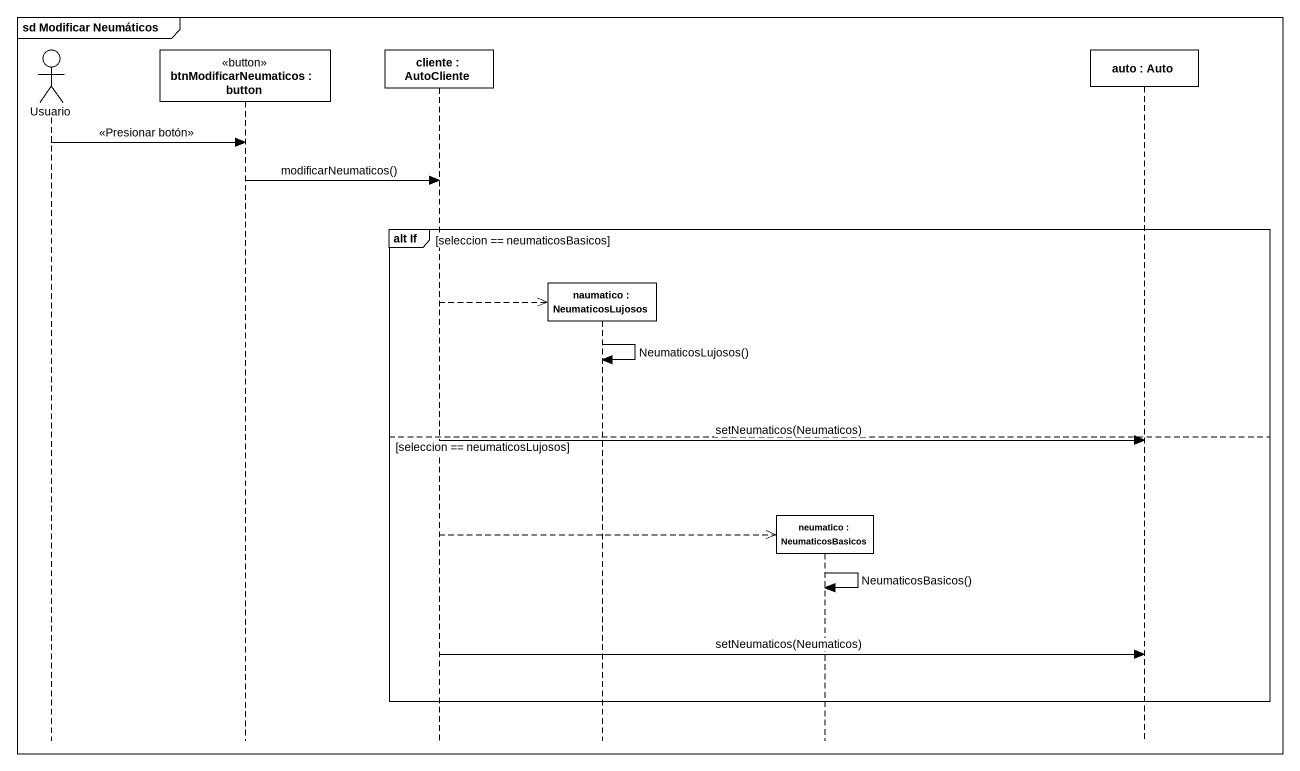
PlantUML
@startuml
mainframe sd Modificar Neumáticos
hide footbox
actor Usuario
participant "btnModificarNeumaticos : button" as btnModificarNeumaticos <<button>>
participant "cliente : AutoCliente" as cliente
participant "naumatico : NeumaticosLujosos" as naumatico
participant "neumatico : NeumaticosBasicos" as neumatico
participant "auto : Auto" as auto

Usuario -> btnModificarNeumaticos : <<Presionar botón>>
btnModificarNeumaticos -> cliente : modificarNeumaticos()
group alt If [seleccion == neumaticosBasicos]
  cliente -->> naumatico **
  naumatico -> naumatico : NeumaticosLujosos()
else seleccion == neumaticosLujosos
  cliente -> auto : setNeumaticos(Neumaticos)
  cliente -->> neumatico **
  neumatico -> neumatico : NeumaticosBasicos()
  cliente -> auto : setNeumaticos(Neumaticos)
end
@enduml
